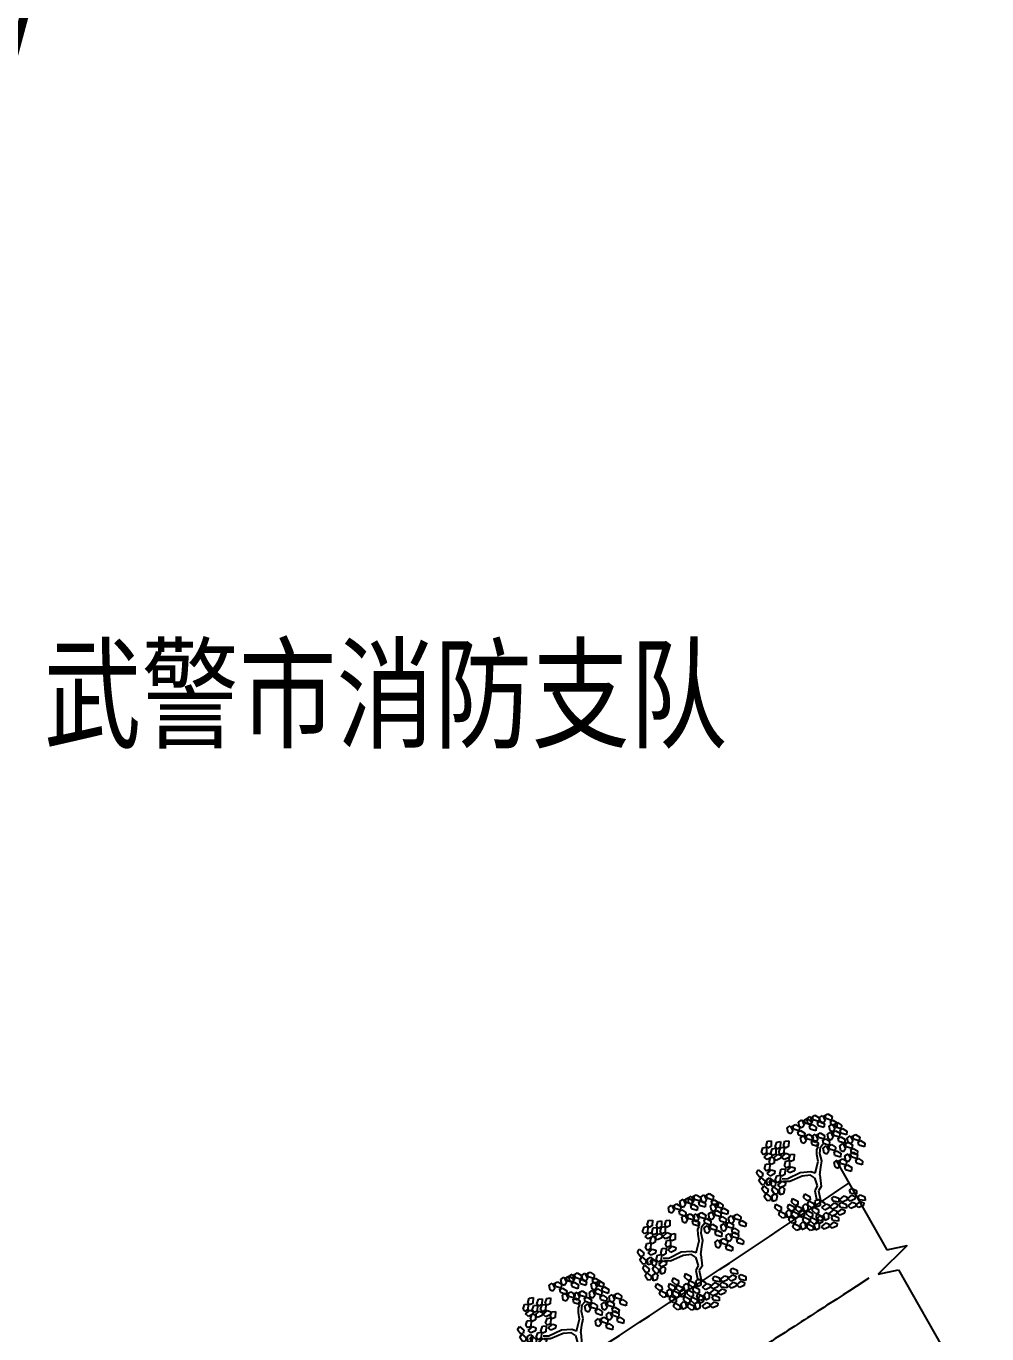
# Model space of a CAD drawing. Extents: x 302512 to 1034855, y -184136 to 410364.
# Drawn here: x 625727 to 679407, y 31654 to 104722 of the extents above; entities that cross this region are included whole.
import ezdxf

# ---------------------------------------------------------------- set-up
doc = ezdxf.new("R2010")
doc.units = 0
doc.header["$MEASUREMENT"] = 0
doc.linetypes.add('ACAD_ISO04W100', pattern=[30.5, 24, -3, 0.5, -3])
doc.linetypes.add('DASHED2', pattern=[0.375, 0.25, -0.125])
for name, color, linetype in [('PUB_TEXT', 7, 'Continuous'), ('TREE2', 84, 'Continuous'), ('WZ', 2, 'Continuous'), ('红线', 20, 'Continuous')]:
    doc.layers.add(name, color=color, linetype=linetype)
doc.styles.add('-黑体', font='', dxfattribs={"width": 0.8})
doc.styles.add('DIM', font='txt')
doc.styles.get('-黑体').set_extended_font_data('黑体')

# ---------------------------------------------------------------- blocks, each defined once
blk = doc.blocks.new('M_F18')
for p, q in [((-817, 1597), (-695, 1697)), ((-695, 1697), (-586, 1644)), ((-2, 1553), (59, 1699)), ((59, 1699), (179, 1703)), ((179, 1703), (155, 1517)), ((-1067, 1335), (-881, 1359)), ((-1032, 1219), (-1067, 1335)), ((-1054, 1505), (-932, 1605)), ((-1042, 1414), (-1054, 1505)), ((-933, 1400), (-1042, 1414)), ((-824, 1552), (-933, 1400)), ((-932, 1605), (-824, 1552)), ((-881, 1359), (-817, 1269)), ((-817, 1269), (-875, 1198)), ((-827, 1317), (-704, 1418)), ((-814, 1226), (-827, 1317)), ((-805, 1506), (-817, 1597)), ((-696, 1492), (-805, 1506)), ((-596, 1365), (-705, 1212)), ((-704, 1418), (-596, 1365)), ((-586, 1644), (-696, 1492)), ((-590, 1196), (-468, 1296)), ((-589, 1409), (-467, 1509)), ((-577, 1318), (-589, 1409)), ((-468, 1304), (-577, 1318)), ((-358, 1456), (-468, 1304)), ((-468, 1296), (-359, 1243)), ((-467, 1509), (-358, 1456)), ((-353, 1287), (-231, 1387)), ((-340, 1196), (-353, 1287)), ((-122, 1334), (-232, 1182)), ((-231, 1387), (-122, 1334)), ((52, 1478), (-2, 1553)), ((155, 1517), (52, 1478)), ((208, 1557), (250, 1658)), ((327, 1412), (208, 1557)), ((236, 1304), (277, 1406)), ((355, 1159), (236, 1304)), ((250, 1658), (341, 1647)), ((277, 1406), (369, 1394)), ((406, 1503), (327, 1412)), ((341, 1647), (406, 1503)), ((434, 1250), (355, 1159)), ((369, 1394), (434, 1250)), ((410, 1506), (470, 1652)), ((464, 1432), (410, 1506)), ((566, 1470), (464, 1432)), ((470, 1652), (591, 1656)), ((591, 1656), (566, 1470)), ((620, 1510), (662, 1612)), ((739, 1365), (620, 1510)), ((647, 1257), (689, 1359)), ((767, 1112), (647, 1257)), ((662, 1612), (753, 1600)), ((681, 1450), (742, 1595)), ((735, 1375), (681, 1450)), ((689, 1359), (780, 1347)), ((838, 1414), (735, 1375)), ((818, 1456), (739, 1365)), ((742, 1595), (863, 1600)), ((753, 1600), (818, 1456)), ((780, 1347), (846, 1204)), ((863, 1600), (838, 1414)), ((891, 1454), (933, 1555)), ((1010, 1309), (891, 1454)), ((919, 1201), (961, 1302)), ((933, 1555), (1024, 1544)), ((961, 1302), (1052, 1291)), ((1090, 1400), (1010, 1309)), ((1024, 1544), (1090, 1400)), ((1041, 1252), (1101, 1398)), ((1095, 1178), (1041, 1252)), ((1052, 1291), (1117, 1147)), ((1101, 1398), (1222, 1403)), ((1222, 1403), (1197, 1217)), ((1251, 1257), (1292, 1358)), ((1370, 1111), (1251, 1257)), ((1292, 1358), (1384, 1347)), ((1384, 1347), (1449, 1203)), ((-1625, 804), (-1517, 858)), ((-1554, 1048), (-1446, 1103)), ((-1548, 890), (-1554, 1048)), ((-1468, 845), (-1548, 890)), ((-1517, 858), (-1462, 679)), ((-1391, 923), (-1468, 845)), ((-1446, 1103), (-1391, 923)), ((-1278, 847), (-1091, 871)), ((-1242, 731), (-1278, 847)), ((-1265, 1017), (-1143, 1117)), ((-1252, 926), (-1265, 1017)), ((-1144, 912), (-1252, 926)), ((-1034, 1064), (-1144, 912)), ((-1143, 1117), (-1034, 1064)), ((-1091, 871), (-1027, 781)), ((-875, 1198), (-1032, 1219)), ((-1027, 1109), (-905, 1209)), ((-1015, 1018), (-1027, 1109)), ((-906, 1004), (-1015, 1018)), ((-797, 1156), (-906, 1004)), ((-905, 1209), (-797, 1156)), ((-839, 1147), (-653, 1171)), ((-804, 1031), (-839, 1147)), ((-705, 1212), (-814, 1226)), ((-647, 1010), (-804, 1031)), ((-686, 745), (-564, 845)), ((-653, 1171), (-589, 1082)), ((-589, 1082), (-647, 1010)), ((-603, 1025), (-417, 1049)), ((-567, 909), (-603, 1025)), ((-578, 1105), (-590, 1196)), ((-469, 1090), (-578, 1105)), ((-411, 888), (-567, 909)), ((-564, 845), (-456, 792)), ((-359, 1243), (-469, 1090)), ((-449, 837), (-327, 937)), ((-437, 746), (-449, 837)), ((-417, 1049), (-353, 960)), ((-353, 960), (-411, 888)), ((-232, 1182), (-340, 1196)), ((-218, 884), (-328, 731)), ((-327, 937), (-218, 884)), ((182, 1055), (243, 1201)), ((236, 981), (182, 1055)), ((339, 1019), (236, 981)), ((243, 1201), (363, 1206)), ((363, 1206), (339, 1019)), ((392, 1059), (434, 1161)), ((511, 914), (392, 1059)), ((420, 806), (461, 908)), ((434, 1161), (525, 1149)), ((461, 908), (553, 897)), ((506, 886), (567, 1032)), ((560, 812), (506, 886)), ((590, 1006), (511, 914)), ((525, 1149), (590, 1006)), ((553, 897), (618, 753)), ((663, 851), (560, 812)), ((567, 1032), (688, 1037)), ((688, 1037), (663, 851)), ((716, 890), (758, 992)), ((835, 745), (716, 890)), ((758, 992), (849, 981)), ((846, 1204), (767, 1112)), ((914, 837), (835, 745)), ((849, 981), (914, 837)), ((1038, 1056), (919, 1201)), ((1117, 1147), (1038, 1056)), ((1197, 1217), (1095, 1178)), ((1146, 858), (1206, 1004)), ((1200, 784), (1146, 858)), ((1206, 1004), (1327, 1008)), ((1278, 1004), (1320, 1105)), ((1397, 859), (1278, 1004)), ((1327, 1008), (1303, 822)), ((1320, 1105), (1411, 1094)), ((1356, 862), (1398, 964)), ((1475, 717), (1356, 862)), ((1449, 1203), (1370, 1111)), ((1477, 950), (1397, 859)), ((1398, 964), (1489, 952)), ((1411, 1094), (1477, 950)), ((1489, 952), (1554, 809)), ((-1694, 532), (-1586, 586)), ((-1689, 374), (-1694, 532)), ((-1619, 646), (-1625, 804)), ((-1539, 601), (-1619, 646)), ((-1586, 586), (-1531, 407)), ((-1462, 679), (-1539, 601)), ((-1491, 533), (-1397, 695)), ((-1377, 491), (-1491, 533)), ((-1397, 695), (-1287, 692)), ((-1379, 579), (-1271, 633)), ((-1373, 421), (-1379, 579)), ((-1266, 603), (-1377, 491)), ((-1293, 376), (-1373, 421)), ((-1216, 454), (-1293, 376)), ((-1287, 692), (-1266, 603)), ((-1271, 633), (-1216, 454)), ((-1086, 710), (-1242, 731)), ((-1186, 520), (-1064, 620)), ((-1174, 429), (-1186, 520)), ((-1065, 414), (-1174, 429)), ((-1027, 781), (-1086, 710)), ((-955, 567), (-1065, 414)), ((-1064, 620), (-955, 567)), ((-824, 338), (-981, 432)), ((-949, 611), (-826, 711)), ((-936, 520), (-949, 611)), ((-827, 506), (-936, 520)), ((-718, 658), (-827, 506)), ((-826, 711), (-718, 658)), ((-699, 574), (-513, 598)), ((-664, 459), (-699, 574)), ((-674, 654), (-686, 745)), ((-565, 639), (-674, 654)), ((-507, 438), (-664, 459)), ((-456, 792), (-565, 639)), ((-513, 598), (-449, 509)), ((-449, 509), (-507, 438)), ((-328, 731), (-437, 746)), ((289, 263), (377, 469)), ((377, 469), (456, 591)), ((394, 216), (473, 441)), ((539, 661), (420, 806)), ((456, 591), (543, 648)), ((473, 441), (605, 601)), ((618, 753), (539, 661)), ((543, 648), (578, 751)), ((594, 379), (654, 525)), ((605, 601), (754, 648)), ((654, 525), (775, 530)), ((744, 638), (786, 739)), ((863, 492), (744, 638)), ((775, 530), (750, 344)), ((786, 739), (877, 728)), ((804, 383), (846, 485)), ((846, 485), (937, 474)), ((942, 584), (863, 492)), ((877, 728), (942, 584)), ((937, 474), (1002, 330)), ((953, 670), (1014, 816)), ((1007, 596), (953, 670)), ((1110, 635), (1007, 596)), ((1014, 816), (1134, 821)), ((1134, 821), (1110, 635)), ((1163, 675), (1205, 776)), ((1282, 529), (1163, 675)), ((1191, 422), (1232, 523)), ((1310, 277), (1191, 422)), ((1303, 822), (1200, 784)), ((1205, 776), (1296, 765)), ((1232, 523), (1324, 512)), ((1361, 621), (1282, 529)), ((1296, 765), (1361, 621)), ((1324, 512), (1389, 368)), ((1383, 609), (1425, 711)), ((1503, 464), (1383, 609)), ((1425, 711), (1516, 699)), ((1554, 809), (1475, 717)), ((1582, 556), (1503, 464)), ((1516, 699), (1582, 556)), ((-1765, 287), (-1657, 342)), ((-1759, 129), (-1765, 287)), ((-1679, 84), (-1759, 129)), ((-1609, 329), (-1689, 374)), ((-1602, 162), (-1679, 84)), ((-1657, 342), (-1602, 162)), ((-1631, 16), (-1537, 179)), ((-1517, -25), (-1631, 16)), ((-1531, 407), (-1609, 329)), ((-1537, 179), (-1428, 176)), ((-1406, 86), (-1517, -25)), ((-1449, 334), (-1342, 389)), ((-1444, 176), (-1449, 334)), ((-1364, 131), (-1444, 176)), ((-1428, 176), (-1406, 86)), ((-1286, 209), (-1364, 131)), ((-1342, 389), (-1286, 209)), ((-1316, 63), (-1222, 226)), ((-1202, 21), (-1316, 63)), ((-1222, 226), (-1112, 223)), ((-1091, 133), (-1202, 21)), ((-1199, 349), (-1012, 373)), ((-1163, 234), (-1199, 349)), ((-1007, 213), (-1163, 234)), ((-1112, 223), (-1091, 133)), ((-1012, 373), (-949, 284)), ((-949, 284), (-1007, 213)), ((-824, 235), (-990, 347)), ((-386, 282), (-824, 338)), ((-394, 159), (-824, 235)), ((-158, 37), (-394, 159)), ((-96, 122), (-386, 282)), ((-96, -103), (-158, 37)), ((0, 0), (-96, 122)), ((0, 0), (289, 263)), ((88, -122), (254, 66)), ((254, 66), (394, 216)), ((648, 305), (594, 379)), ((750, 344), (648, 305)), ((923, 238), (804, 383)), ((831, 131), (873, 232)), ((951, -15), (831, 131)), ((873, 232), (964, 221)), ((1002, 330), (923, 238)), ((1030, 77), (951, -15)), ((964, 221), (1030, 77)), ((1076, 145), (1136, 291)), ((1130, 70), (1076, 145)), ((1232, 109), (1130, 70)), ((1136, 291), (1257, 295)), ((1257, 295), (1232, 109)), ((1286, 149), (1327, 250)), ((1405, 4), (1286, 149)), ((1389, 368), (1310, 277)), ((1327, 250), (1419, 239)), ((1484, 95), (1405, 4)), ((1409, 220), (1469, 366)), ((1463, 145), (1409, 220)), ((1419, 239), (1484, 95)), ((1565, 184), (1463, 145)), ((1469, 366), (1590, 370)), ((1590, 370), (1565, 184)), ((1619, 224), (1660, 325)), ((1738, 79), (1619, 224)), ((1646, -29), (1688, 72)), ((1660, 325), (1752, 314)), ((1688, 72), (1779, 61)), ((1817, 170), (1738, 79)), ((1752, 314), (1817, 170)), ((1779, 61), (1845, -83)), ((-1703, -450), (-1609, -374)), ((-1686, -196), (-1592, -120)), ((-1647, -349), (-1686, -196)), ((-1559, -377), (-1647, -349)), ((-1609, -374), (-1517, -538)), ((-1592, -120), (-1500, -284)), ((-1500, -284), (-1559, -377)), ((-1344, -422), (-1250, -345)), ((-1250, -345), (-1158, -509)), ((-1143, -337), (-1049, -261)), ((-1104, -490), (-1143, -337)), ((-1049, -261), (-957, -425)), ((-740, -431), (-646, -355)), ((-646, -355), (-554, -519)), ((-175, -366), (-324, -460)), ((-96, -103), (-175, -366)), ((88, -122), (-79, -451)), ((629, -193), (689, -48)), ((683, -268), (629, -193)), ((785, -229), (683, -268)), ((689, -48), (810, -43)), ((810, -43), (785, -229)), ((839, -189), (881, -88)), ((958, -334), (839, -189)), ((866, -442), (908, -341)), ((881, -88), (972, -99)), ((908, -341), (999, -352)), ((1037, -243), (958, -334)), ((972, -99), (1037, -243)), ((999, -352), (1065, -496)), ((1032, -212), (1092, -66)), ((1086, -287), (1032, -212)), ((1188, -248), (1086, -287)), ((1092, -66), (1213, -62)), ((1213, -62), (1188, -248)), ((1242, -208), (1284, -106)), ((1361, -353), (1242, -208)), ((1269, -461), (1311, -359)), ((1284, -106), (1375, -118)), ((1311, -359), (1402, -371)), ((1313, -104), (1355, -3)), ((1432, -249), (1313, -104)), ((1355, -3), (1446, -14)), ((1440, -262), (1361, -353)), ((1375, -118), (1440, -262)), ((1402, -371), (1468, -515)), ((1512, -158), (1432, -249)), ((1446, -14), (1512, -158)), ((1765, -174), (1646, -29)), ((1845, -83), (1765, -174)), ((-1664, -603), (-1703, -450)), ((-1576, -631), (-1664, -603)), ((-1517, -538), (-1576, -631)), ((-1528, -769), (-1434, -693)), ((-1489, -922), (-1528, -769)), ((-1515, -687), (-1458, -508)), ((-1395, -704), (-1515, -687)), ((-1458, -508), (-1350, -488)), ((-1434, -693), (-1342, -857)), ((-1310, -571), (-1395, -704)), ((-1361, -675), (-1267, -599)), ((-1322, -828), (-1361, -675)), ((-1350, -488), (-1310, -571)), ((-1305, -575), (-1344, -422)), ((-1235, -856), (-1322, -828)), ((-1217, -602), (-1305, -575)), ((-1267, -599), (-1175, -763)), ((-1175, -763), (-1235, -856)), ((-1158, -509), (-1217, -602)), ((-1173, -912), (-1116, -733)), ((-1160, -591), (-1066, -515)), ((-1121, -744), (-1160, -591)), ((-1033, -771), (-1121, -744)), ((-1116, -733), (-1008, -713)), ((-1016, -517), (-1104, -490)), ((-1066, -515), (-974, -679)), ((-968, -796), (-1053, -929)), ((-974, -679), (-1033, -771)), ((-957, -425), (-1016, -517)), ((-1008, -713), (-968, -796)), ((-972, -828), (-915, -649)), ((-852, -844), (-972, -828)), ((-915, -649), (-807, -629)), ((-767, -711), (-852, -844)), ((-807, -629), (-767, -711)), ((-757, -685), (-663, -609)), ((-718, -838), (-757, -685)), ((-701, -584), (-740, -431)), ((-613, -611), (-701, -584)), ((-663, -609), (-571, -773)), ((-571, -773), (-630, -865)), ((-554, -519), (-613, -611)), ((-569, -922), (-512, -743)), ((-512, -743), (-404, -723)), ((-364, -805), (-449, -938)), ((-324, -460), (-447, -761)), ((-404, -723), (-364, -805)), ((-228, -516), (-342, -807)), ((-342, -807), (-272, -958)), ((-79, -451), (-228, -516)), ((986, -587), (866, -442)), ((1065, -496), (986, -587)), ((1389, -606), (1269, -461)), ((1468, -515), (1389, -606)), ((-1545, -1023), (-1451, -947)), ((-1506, -1176), (-1545, -1023)), ((-1419, -1203), (-1506, -1176)), ((-1401, -949), (-1489, -922)), ((-1451, -947), (-1359, -1111)), ((-1359, -1111), (-1419, -1203)), ((-1342, -857), (-1401, -949)), ((-1357, -1260), (-1300, -1081)), ((-1300, -1081), (-1192, -1061)), ((-1152, -1143), (-1237, -1276)), ((-1192, -1061), (-1152, -1143)), ((-1186, -1276), (-1092, -1200)), ((-1053, -929), (-1173, -912)), ((-1169, -1023), (-1075, -946)), ((-1130, -1176), (-1169, -1023)), ((-1042, -1203), (-1130, -1176)), ((-1092, -1200), (-1000, -1364)), ((-1075, -946), (-983, -1110)), ((-983, -1110), (-1042, -1203)), ((-985, -1164), (-891, -1088)), ((-946, -1317), (-985, -1164)), ((-967, -910), (-873, -834)), ((-928, -1063), (-967, -910)), ((-841, -1090), (-928, -1063)), ((-891, -1088), (-799, -1251)), ((-873, -834), (-782, -998)), ((-782, -998), (-841, -1090)), ((-797, -1400), (-739, -1221)), ((-765, -1182), (-671, -1106)), ((-726, -1335), (-765, -1182)), ((-748, -929), (-654, -852)), ((-709, -1082), (-748, -929)), ((-739, -1221), (-631, -1201)), ((-630, -865), (-718, -838)), ((-621, -1109), (-709, -1082)), ((-671, -1106), (-580, -1270)), ((-654, -852), (-562, -1016)), ((-631, -1201), (-592, -1284)), ((-562, -1016), (-621, -1109)), ((-577, -1419), (-520, -1240)), ((-449, -938), (-569, -922)), ((-520, -1240), (-412, -1220)), ((-434, -1022), (-248, -1004)), ((-403, -1138), (-434, -1022)), ((-412, -1220), (-372, -1303)), ((-247, -1164), (-403, -1138)), ((-248, -1004), (-187, -1095)), ((-187, -1095), (-247, -1164)), ((-209, -1140), (-22, -1122)), ((-178, -1257), (-209, -1140)), ((-26, -1056), (0, -949)), ((115, -1180), (-26, -1056)), ((-22, -1122), (38, -1214)), ((38, -1214), (-22, -1283)), ((0, -949), (91, -946)), ((62, -1347), (87, -1240)), ((87, -1240), (179, -1237)), ((91, -946), (179, -1077)), ((179, -1077), (115, -1180)), ((170, -1125), (357, -1107)), ((202, -1241), (170, -1125)), ((179, -1237), (266, -1368)), ((357, -1268), (202, -1241)), ((357, -1107), (418, -1198)), ((418, -1198), (357, -1268)), ((395, -1243), (582, -1225)), ((427, -1360), (395, -1243)), ((579, -1159), (604, -1052)), ((719, -1283), (579, -1159)), ((582, -1225), (643, -1317)), ((604, -1052), (696, -1049)), ((696, -1049), (783, -1181)), ((783, -1181), (719, -1283)), ((-1237, -1276), (-1357, -1260)), ((-1147, -1429), (-1186, -1276)), ((-1059, -1457), (-1147, -1429)), ((-1000, -1364), (-1059, -1457)), ((-998, -1513), (-941, -1334)), ((-878, -1530), (-998, -1513)), ((-858, -1344), (-946, -1317)), ((-941, -1334), (-833, -1314)), ((-793, -1397), (-878, -1530)), ((-799, -1251), (-858, -1344)), ((-833, -1314), (-793, -1397)), ((-677, -1417), (-797, -1400)), ((-785, -1519), (-598, -1501)), ((-753, -1636), (-785, -1519)), ((-598, -1662), (-753, -1636)), ((-639, -1363), (-726, -1335)), ((-592, -1284), (-677, -1417)), ((-580, -1270), (-639, -1363)), ((-598, -1501), (-537, -1593)), ((-537, -1593), (-598, -1662)), ((-458, -1436), (-577, -1419)), ((-560, -1637), (-373, -1620)), ((-528, -1754), (-560, -1637)), ((-372, -1303), (-458, -1436)), ((-376, -1553), (-351, -1446)), ((-236, -1678), (-376, -1553)), ((-373, -1620), (-312, -1711)), ((-351, -1446), (-259, -1443)), ((-347, -1312), (-160, -1295)), ((-315, -1429), (-347, -1312)), ((-159, -1455), (-315, -1429)), ((-259, -1443), (-172, -1575)), ((-172, -1575), (-236, -1678)), ((-22, -1283), (-178, -1257)), ((-160, -1295), (-99, -1386)), ((-99, -1386), (-159, -1455)), ((-122, -1431), (65, -1413)), ((-90, -1547), (-122, -1431)), ((66, -1574), (-90, -1547)), ((203, -1471), (62, -1347)), ((65, -1413), (126, -1504)), ((126, -1504), (66, -1574)), ((266, -1368), (203, -1471)), ((284, -1444), (471, -1426)), ((316, -1561), (284, -1444)), ((471, -1587), (316, -1561)), ((583, -1386), (427, -1360)), ((471, -1426), (532, -1518)), ((532, -1518), (471, -1587)), ((509, -1562), (696, -1544)), ((541, -1679), (509, -1562)), ((643, -1317), (583, -1386)), ((693, -1478), (718, -1371)), ((833, -1603), (693, -1478)), ((696, -1544), (757, -1636)), ((757, -1636), (697, -1705)), ((718, -1371), (810, -1368)), ((810, -1368), (897, -1500)), ((897, -1500), (833, -1603)), ((-372, -1780), (-528, -1754)), ((-312, -1711), (-372, -1780)), ((697, -1705), (541, -1679))]:
    blk.add_line(p, q)
at = {"width": 0.8, "flags": 9}
for tag in ['XSIZE', 'YSIZE']:
    blk.add_attdef(tag, (0, 0), '', height=0.5, dxfattribs=at)
at = {"style": 'DIM', "flags": 1}
for tag in ['YVALUE', 'XVALUE']:
    blk.add_attdef(tag, (0, 0), '', height=0.02, dxfattribs=at)
blk = doc.blocks.new('Z')
at = {"layer": 'TREE2', "xscale": 1.755, "yscale": 1.755, "zscale": 1.755}
blk.add_blockref('M_F18', (0, 0), dxfattribs=at)

msp = doc.modelspace()

# ---------------------------------------------------------------- linework, layer by layer
at = {"layer": 'PUB_TEXT', "linetype": 'DASHED2', "ltscale": 11501}
msp.add_lwpolyline([(604462, 30529, 500, 500, 0), (605477, 35173, 500, 500, 0), (597777, 37953, 500, 500, 0), (583760, 45744, 500, 500, 0), (588677, 75313, 500, 500, 0), (624087, 81443, 500, 500, 0), (623207, 89713, 500, 500, 0), (621577, 90243, 500, 500, 0), (632197, 129823, 500, 500, 0), (637237, 134103, 500, 500, 0), (638997, 147563, 500, 500, 0), (679157, 151273, 500, 500, 0)], format="xyseb", dxfattribs=at)
at = {"layer": 'WZ'}
for p, q in [((671009, 41296), (673822, 36355)), ((674951, 36595), (673336, 34985)), ((673822, 36355), (674951, 36595)), ((673336, 34985), (674465, 35225)), ((674465, 35225), (677279, 30285))]:
    msp.add_line(p, q, dxfattribs=at)
msp.add_open_spline([(604427, 1453), (613689, 3234), (621869, 6293), (635122, 17306), (652915, 27457), (665776, 36098), (671701, 40079)], degree=3, knots=[26928.21593, 26928.21593, 26928.21593, 26928.21593, 37979.342481, 52974.740071, 78031.113467, 99438.083275, 99438.083275, 99438.083275, 99438.083275], dxfattribs=at)
at = {"layer": '红线', "linetype": 'ACAD_ISO04W100', "ltscale": 300}
msp.add_open_spline([(672818, 34766), (668973, 32276), (660471, 26771), (648302, 19485), (637775, 12302), (629216, 4931), (620545, -1033), (611008, -5212), (598970, -7286), (590102, -8150), (584168, -8728)], degree=3, knots=[0, 0, 0, 0, 13740.012837, 30384.141464, 42554.767271, 51900.914938, 64252.255512, 73998.353027, 82848.944467, 100744.960263, 100744.960263, 100744.960263, 100744.960263], dxfattribs=at)

# ---------------------------------------------------------------- block references
for p, rotation in [((669822, 40624), 33.89193202765754), ((663171, 36178), 33.53706707450875), ((656472, 31806), 32.6387916547962), ((649688, 27566), 31.46821031515261)]:
    msp.add_blockref('Z', p, dxfattribs=dict(rotation=rotation))

# ---------------------------------------------------------------- texts
at = {"layer": 'WZ', "style": '-黑体', "width": 0.8}
msp.add_text('武警市消防支队', height=5000, dxfattribs=at).set_placement((626706, 64906))

doc.saveas('drawing.dxf')
